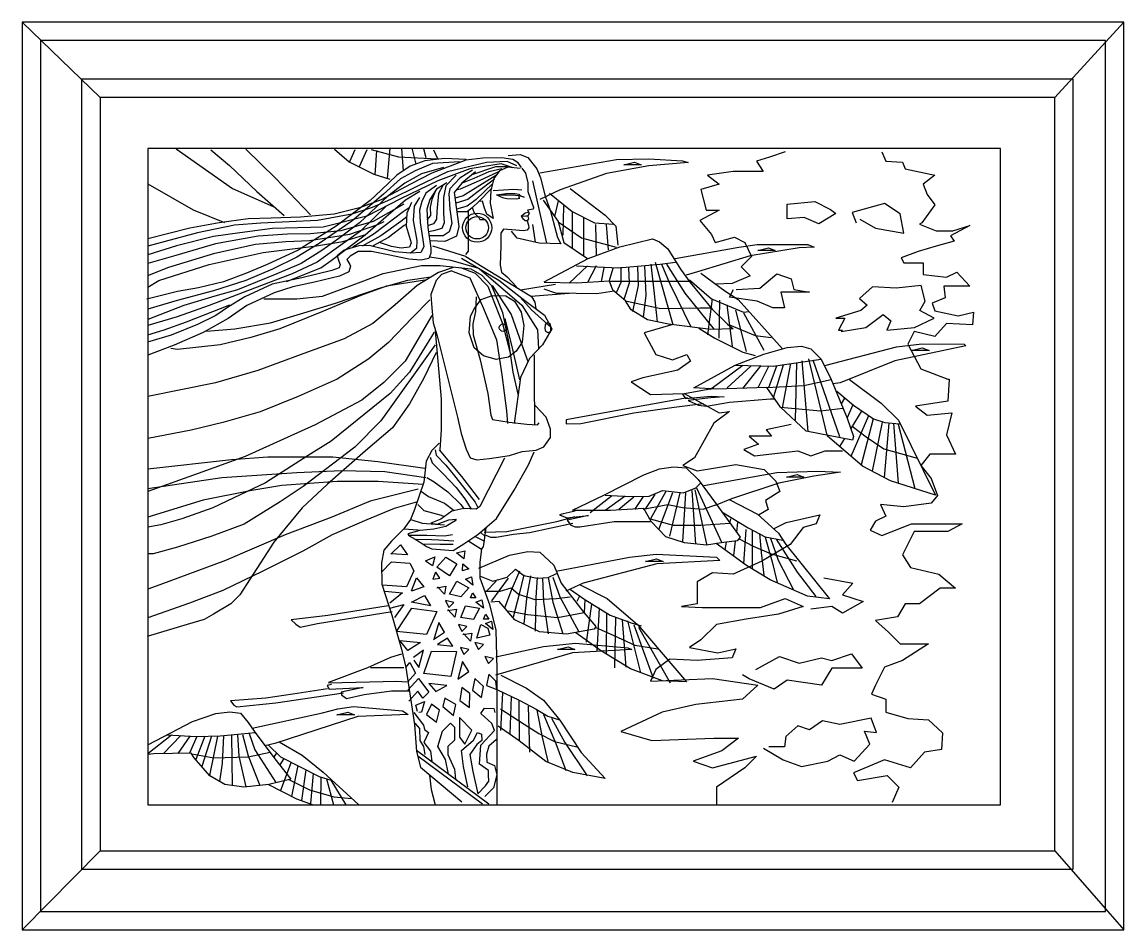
# Model space of a CAD drawing. Header units: millimetres. Extents: x 594 to 1194, y 384 to 879.
import ezdxf

# ---------------------------------------------------------------- set-up
doc = ezdxf.new("R2010")
doc.units = ezdxf.units.MM
for name, color, linetype in [('3', 3, 'Continuous'), ('4', 4, 'Continuous'), ('7', 7, 'Continuous')]:
    doc.layers.add(name, color=color, linetype=linetype)

# ---------------------------------------------------------------- blocks, each defined once
blk = doc.blocks.new('A$C505D22BD')
at = {"layer": '3'}
for points in [[(241.86, 419.69), (230.06, 420.16), (219.41, 419), (211.31, 415.99), (204.14, 411.14), (195.57, 403.04), (189.55, 397.26), (171.04, 383.38), (150.44, 370.2), (133.54, 362.56), (122.2, 357.7), (109.7, 353.08), (96.04, 349.84), (84.7, 347.76), (68.03, 343.6)], [(271.95, 415.3), (270.1, 417.84), (267.33, 419.69), (261.31, 420.62), (250.89, 420.39), (241.63, 419.23), (223.12, 412.29), (211.54, 406.28), (195.57, 397.72), (183.77, 393.33), (169.88, 389.86), (151.59, 388.24), (135.62, 387.77), (123.12, 387.31), (107.38, 385.23), (91.41, 382.22), (68.5, 376.44)], [(83.99, 425.56), (114.69, 403.81), (136.75, 393.98)], [(102.77, 424.96), (112.9, 416.32), (127.81, 402.32), (142.71, 389.22)], [(121.84, 425.26), (137.94, 409.47), (157.02, 389.51)], [(170.08, 425.37), (178.12, 418.48), (191.53, 411.59), (200.34, 408.91)], [(181.19, 424.99), (178.35, 418.36)], [(187.7, 424.99), (183.65, 415.64)], [(190.04, 425.13), (205, 421.12), (225.8, 420.03)], [(193.06, 424.6), (192.18, 411.39)], [(200.34, 425.75), (198.73, 409.4)], [(206.54, 425.64), (207.56, 413.45)], [(212.21, 425.75), (214.44, 417.16)], [(218.66, 425.64), (219.87, 420.78)], [(224.09, 424.99), (226.41, 419.76)], [(264.69, 421.92), (271.2, 422.31), (275.41, 420.78), (280.39, 414.65), (282.31, 409.68), (284.91, 399.61), (287.83, 391.59), (291.5, 377.14), (293.42, 373.7), (281.63, 374.09), (269.67, 376.76), (266.6, 380.59)], [(281.93, 412.36), (323.68, 419.63), (341.3, 420.01), (359.68, 418.86), (362.75, 418.1), (341.3, 416.18), (318.31, 411.97), (293.03, 403.17), (281.93, 397.81)], [(415.44, 423.76), (406.99, 420.95), (399.96, 418.84), (403.48, 413.21), (387.29, 413.21), (373.22, 411.1), (379.55, 406.18), (369.7, 403.37), (372.52, 392.12), (379.55, 392.12), (369, 386.5), (375.33, 378.76), (377.44, 374.54), (388, 377.35), (393.63, 374.54), (397.14, 366.81), (391.51, 361.18), (396.44, 356.26), (386.59, 352.04), (377.82, 351.72)], [(468.21, 423.76), (470.32, 418.84), (479.46, 418.13), (480.87, 414.62), (497.05, 411.1), (490.72, 406.18), (492.83, 400.56), (497.05, 394.93), (490.02, 385.09), (488.61, 384.39), (497.76, 380.87), (506.9, 380.87), (516.05, 383.68), (505.5, 378.06), (507.61, 375.25), (497.76, 372.43), (487.91, 369.62), (478.76, 366.1), (480.17, 363.29), (490.72, 363.29), (490.72, 356.96), (503.39, 355.56), (509.02, 358.37), (516.05, 350.64), (501.98, 350.64), (502.68, 344.31), (495.65, 341.5), (497.05, 337.28), (509.72, 334.47), (518.16, 336.57), (517.46, 329.54), (503.39, 330.25), (497.05, 323.22), (485.8, 326.03), (482.28, 319), (489.31, 305.64), (504.09, 300.01), (504.79, 300.01), (504.09, 288.06), (486.5, 285.25), (492.83, 280.33), (506.2, 281.73), (503.39, 269.78), (508.31, 259.23), (494.24, 259.23), (489.31, 252.91), (494.94, 245.87), (498.46, 236.73), (494.94, 232.52), (480.17, 230.41), (467.5, 231.81), (470.32, 225.48), (464.69, 222.67), (461.87, 217.75), (468.21, 214.94), (484.39, 221.27), (511.83, 221.27), (504.09, 217.05), (485.8, 217.05), (480.17, 205.8), (479.46, 204.39), (483.69, 197.36), (499.16, 193.84), (508.31, 186.11), (499.87, 186.11), (488.61, 177.67), (480.87, 177.67), (476.65, 170.64), (464.69, 168.53), (471.72, 162.2), (478.06, 155.88), (493.54, 155.88), (479.46, 146.74), (469.61, 143.22), (464.69, 133.38), (462.58, 128.46), (470.32, 125.64), (470.32, 118.61), (482.28, 115.1), (493.54, 114.39), (501.28, 107.36), (500.57, 98.22), (491.43, 96.82), (483.69, 88.38), (469.61, 92.6), (452.73, 85.57), (454.84, 81.35), (471.02, 84.16), (477.35, 77.83), (473.84, 69.39)], [(238.29, 418.32), (223.47, 417.43), (213.99, 413.58), (205.99, 409.14), (196.8, 400.85), (179.62, 386.04), (161.83, 373.9), (149.68, 366.5), (136.35, 359.98), (121.83, 353.76), (104.34, 348.14), (84.49, 342.81), (68.41, 338.22)], [(267.4, 415.2), (260.87, 417.29), (243.85, 414.5), (226.36, 407.97), (206.08, 398.19), (187.66, 388.87), (163.88, 382.81), (136.36, 382.11), (118.64, 379.78), (104.19, 377.68), (84.14, 372.56), (68.41, 367.68)], [(229.4, 415.36), (217.55, 411.81), (208.36, 406.77), (199.17, 399.66), (183.76, 385.15), (172.5, 376.57), (163.32, 370.05), (152.06, 362.94), (138.72, 357.32), (117.38, 348.73), (104.94, 345.17), (88.05, 340.14), (75.01, 335.11), (68.41, 332.56)], [(269.41, 416.22), (264.09, 418.54), (252.97, 418.07), (231.68, 412.99), (215.25, 405.12), (200.66, 397.95), (190.71, 393.56), (179.6, 389.86), (160.85, 386.39), (130.07, 385), (115.72, 383.84), (95.58, 379.68), (77.99, 375.05), (68.5, 372.51)], [(271.26, 414.84), (264.55, 415.53), (259.92, 413.45), (256.91, 409.29), (255.29, 402.81), (254.83, 395.87), (256.45, 387.54), (253.1, 389.91), (251.76, 393.08), (250.66, 397.03), (248.81, 396.79), (245.34, 393.56), (242.33, 391.24), (238.39, 391.24), (236.84, 391.09)], [(261.33, 414.5), (254.11, 412.87), (245.95, 409.37), (239.63, 406.8)], [(264.6, 415.66), (257.84, 415.66), (244.93, 411.28)], [(272.07, 414.99), (274.07, 412.14), (275.38, 407), (275.38, 402.31), (278.48, 393.52), (278.33, 392.67), (277.48, 392.38), (275.24, 392.07), (276.11, 390.43), (275.33, 388.72), (275.74, 387.4), (274.98, 386.26), (275.83, 383.94), (275.97, 382.52), (274.97, 381.09), (272.93, 380.87), (268.94, 381.15), (262.12, 381.72), (260.72, 379.62), (260.62, 372.57), (260.33, 362.06), (261.1, 358.3), (264.12, 355.72), (269.24, 350.32)], [(327.64, 416.73), (333.48, 418.18), (337.13, 416.73), (327.64, 416.73)], [(236.41, 411.06), (230.72, 405.38), (229.51, 399.03), (229.51, 390.51), (229.78, 385.1), (228.56, 381.99), (223.96, 380.77), (221.25, 380.23)], [(245.34, 413.9), (238.3, 409.58), (233.02, 403.63), (232.48, 400.92), (233.02, 392.54), (234.11, 384.83), (232.62, 380.23), (229.23, 378.07), (221.66, 378.07)], [(246.96, 412.99), (239.55, 406.74), (235.38, 401.65), (237.93, 383.15), (236.54, 377.83), (230.29, 375.05), (222.19, 375.28)], [(258.28, 411.13), (245.48, 403.08), (240.12, 399.82), (235.8, 398.61)], [(257.19, 408.95), (247.58, 401.68), (242.68, 397.95), (236.19, 395.79)], [(259.45, 412.88), (248.98, 407.97), (238.48, 403.55), (236.44, 402.95)], [(225.72, 405.52), (219.9, 401.33), (217.72, 396.81), (216.35, 392.03), (216.86, 385.38), (218.23, 375.99), (218.74, 372.06), (217.2, 368.99), (211.48, 368.63), (202.96, 369.33), (189.02, 372.91), (183.36, 372.66), (175.32, 370.33), (171.67, 367.22), (172.48, 364.25), (173.16, 362.49), (172.62, 360.59), (168.64, 359.18), (152.4, 355.26), (136.16, 351.75), (121.24, 344.88), (112.48, 339.44), (105.58, 334.71), (95.57, 329.84), (81.23, 323.89), (68.37, 320.1)], [(231.22, 406.97), (225.66, 403.5), (221.96, 397.95), (220.34, 392.63), (221.03, 382.69), (222.65, 371.35), (222.65, 368.58), (221.5, 365.8), (217.1, 364.88), (210.62, 365.34), (199.44, 367.79), (190.25, 369.5), (183.07, 369.5), (178.67, 366.96), (176.82, 365.11), (178.44, 362.56), (178.91, 361.64), (177.98, 358.4), (172.89, 356.09), (159.23, 352.85), (147.43, 350.3), (137.24, 347.06), (122.4, 340.06), (112.22, 333.12), (98.56, 325.48), (82.82, 318.55), (68.41, 313.15)], [(68.49, 406.49), (93.23, 392.2), (110.22, 385.34)], [(144.05, 353.17), (162.72, 360.57), (168.35, 364.72), (186.76, 378.62), (195.3, 386.14), (208.86, 397.65), (216.57, 402.38), (216.57, 402.38)], [(225.17, 402.55), (223.15, 397.81), (222.2, 393.62), (222.33, 389.16), (220.44, 386.72)], [(229.1, 405.52), (226.8, 401.06), (225.85, 391.32), (225.72, 387.13), (223.96, 384.56), (220.71, 383.61)], [(256.11, 406.36), (247.34, 397.95), (242.45, 394.23), (236.63, 392.57)], [(255.74, 404.01), (248.51, 396.56)], [(256.61, 402.84), (267.85, 403.53), (272.17, 403.19)], [(277.98, 408), (285.64, 374.09)], [(298.4, 403.93), (317.55, 389.39), (323.29, 383.27), (324.44, 372.93)], [(212.04, 396.28), (209.53, 390.42), (209.11, 383.3), (211.9, 374.36), (211.06, 371.84), (206.44, 371.38)], [(216.51, 398.94), (213.58, 394.33), (213.02, 386.51), (214.98, 375.48), (214.84, 371.15), (211.48, 368.63)], [(258.29, 400.42), (263.53, 401.08), (268.35, 401.08), (270.52, 400.84), (271, 400), (273.36, 399.22), (270.64, 399.94), (268.71, 400.12), (263.65, 400.3), (260.1, 400.18), (258.29, 400.42)], [(258.29, 400.42), (261.66, 398.98), (264.01, 398.5), (269.2, 398.31), (271.13, 398.56), (270.64, 398.74), (270.64, 399.22), (270.7, 399.88)], [(283.84, 397.43), (291.88, 385.94), (294.95, 374.46), (307.97, 365.66)], [(287.29, 401.26), (299.54, 391.3), (311.8, 385.18), (322.14, 384.41)], [(291.84, 397.06), (290.02, 388.67)], [(416.65, 395.28), (431.66, 396.71), (440.23, 392.42), (443.09, 390.28), (433.8, 384.57), (425.94, 388.14), (416.65, 387.42), (416.65, 390.28), (416.65, 395.28)], [(207.95, 395.37), (191.21, 385.86), (173.51, 380.73), (157.15, 379.21), (144.59, 379.02), (128.61, 377.87), (105.4, 373.69), (83.71, 367.42), (68.41, 363.01)], [(198.37, 394.4), (184.36, 380.71), (169.84, 370.35), (160.65, 363.83), (147.02, 357.32), (126.57, 349.62), (101.97, 340.14), (84.49, 333.92), (68.41, 329.26)], [(210.8, 393.39), (207.47, 391.08), (191.77, 379.23), (180.21, 371.83)], [(242.86, 391.96), (242.86, 369.68), (241.46, 367.84)], [(245.04, 393.58), (246.18, 390.7), (248.69, 388.12), (249.3, 387.06), (251.5, 387.06)], [(275.67, 390.87), (273.99, 390.4), (271.83, 388.58), (272.71, 387.57), (273.99, 386.43), (274.93, 386.36)], [(294.76, 394.5), (294.4, 378.46)], [(299.51, 391.22), (299.51, 371.38)], [(456.25, 387.2), (464.69, 382.28), (480.17, 379.46), (478.06, 390.01), (469.61, 395.64), (452.02, 390.71), (454.13, 385.09)], [(68.41, 356.46), (79.9, 360.95), (105.02, 368.56), (127.09, 373.5), (143.64, 375.02), (156.58, 375.59), (178.46, 379.02), (193.68, 384.34), (197.11, 385.86)], [(209.44, 388.37), (206.2, 385.89), (195.32, 378.05), (185.25, 372.42)], [(209.16, 384.2), (208.06, 383.67), (199.47, 377.16), (190.88, 372.42)], [(275.33, 388.72), (274.39, 388.78), (271.83, 388.58)], [(277.98, 384.3), (279.48, 374.57)], [(291.84, 385.75), (304.62, 377), (323.59, 371.9)], [(305.71, 387.94), (305.71, 366.79)], [(312.28, 384.3), (312.64, 367.16)], [(318.12, 384.3), (319.21, 370.44)], [(68.41, 350.09), (74.57, 353.73), (101.97, 362.47), (131.27, 368.94), (160.38, 372.55), (174.66, 375.02), (186.45, 378.64)], [(206.44, 371.38), (201.14, 372.23), (195.17, 374.28)], [(241.66, 366.75), (223.77, 372.41)], [(284.22, 353.03), (308.35, 365.66), (325.59, 372.16), (343.21, 376.38), (347.04, 374.84), (351.64, 371.02), (358.53, 359.92), (363.84, 352.63), (375.86, 338.08), (384.2, 330.06), (387.26, 327.38), (375, 327), (352.02, 330.06), (340.53, 332.36), (331.72, 337.72), (328.66, 342.69), (321.76, 348.43), (319.85, 353.41), (301.84, 352.26), (284.22, 352.64)], [(355.7, 365.7), (390.36, 371.9), (400.21, 373.36), (427.94, 373.36), (431.23, 371.9), (423.2, 371.53), (396.56, 367.16), (367.74, 358.41), (361.54, 356.58)], [(248.75, 360.28), (233.61, 364.66), (221.98, 366.45)], [(241.66, 366.75), (253.88, 359.3), (277.43, 345.01), (279.22, 342.03), (279.81, 338.37)], [(400.61, 370.05), (406.45, 371.51), (410.1, 370.05), (400.61, 370.05)], [(234.8, 360.79), (226.75, 358.11), (215.13, 350.96), (203.2, 340.54), (190.98, 330.41), (175.48, 322.07), (151.93, 313.43), (128.39, 304.79), (105.43, 297.94), (68.41, 290.66)], [(131.67, 343.81), (149.55, 343.81), (163.56, 345.3), (184.72, 353.05), (196.65, 357.52), (217.51, 361.98), (227.65, 361.98), (244.34, 360.2), (250.3, 356.62), (255.67, 350.96), (261.63, 336.37), (264.91, 320.28), (267.29, 303.9), (270.06, 291.1)], [(238.68, 360.79), (246.72, 357.81), (253.58, 350.66), (261.63, 330.41), (265.8, 314.32)], [(239.27, 365.86), (259.54, 353.94), (273.85, 342.92), (284.52, 334.79), (288.46, 327.43), (283.39, 318.79), (276.24, 311.35), (271.47, 300.92), (267.89, 275.9)], [(248.84, 360.23), (272.06, 340.24), (280.71, 326.83), (281.26, 316.58)], [(307.97, 361.83), (297.85, 352.35)], [(301.84, 361.83), (324.83, 360.68), (347.42, 362.6), (355.85, 363.74)], [(312.57, 361.83), (307.81, 352.64)], [(316.78, 360.68), (315.41, 353.13)], [(321.76, 360.3), (319.46, 353.03)], [(325.97, 361.06), (325.97, 352.64), (323.43, 347.05)], [(330.19, 360.68), (330.57, 352.26), (327.73, 343.46)], [(335.17, 361.06), (335.55, 351.11), (332.49, 336.95)], [(339, 361.83), (339.64, 345.83), (338.3, 333.71)], [(342.44, 362.6), (344.22, 346.46), (345.8, 331.3)], [(344.74, 363.74), (354.36, 329.75)], [(348.19, 362.6), (352.79, 351.88), (364.14, 328.45)], [(350.87, 362.6), (360.83, 346.9), (376.94, 327.06)], [(100.37, 326.24), (115.87, 327.43), (135.24, 330.71), (153.43, 336.07), (170.71, 341.43), (195.16, 349.77), (210.06, 353.94), (222.58, 355.73)], [(233.91, 359.01), (228.49, 357.03), (225.45, 353.74), (222.67, 346.15), (222.92, 341.09), (223.93, 330.72), (225.96, 323.63), (237.1, 279.36), (239.12, 270.5), (241.91, 261.9), (243.93, 257.09), (247.73, 256.08), (254.57, 256.84), (265.45, 258.36), (272.29, 260.64), (279.89, 261.39), (284.19, 263.17), (287.73, 268.23), (287.73, 272.78), (285.46, 279.36), (279.38, 285.68)], [(233.91, 359.01), (243.74, 355.13), (251.2, 338.45), (258.35, 321.47), (261.33, 302.41), (263.72, 282.75), (264.31, 275.9)], [(363.36, 354.03), (375.4, 343.82), (392.92, 336.53), (395.83, 336.89)], [(369.56, 357.68), (382.7, 348.2), (390, 343.46), (414.08, 316.48)], [(388.79, 348.87), (401.65, 349.59), (410.94, 357.44), (418.8, 354.59), (420.23, 348.87), (428.8, 347.45), (413.08, 347.45), (415.22, 338.88), (408.8, 338.88), (400.22, 342.45), (385.22, 344.59), (387.36, 348.87)], [(219.3, 353.94), (198.44, 350.66), (184.43, 345.6), (163.26, 336.66), (140.31, 327.43), (124.51, 322.66), (107.82, 318.79), (84.57, 316.11), (80.99, 316.71)], [(255.97, 350.96), (266.4, 335.18), (272.96, 316.71), (275.43, 309.58)], [(271.38, 348.68), (290.39, 351.84)], [(284.18, 349.29), (290.39, 347.1), (313.01, 346.74), (322.49, 348.2)], [(319.85, 353.41), (343.21, 353.41), (363.27, 353.41)], [(445.94, 326.03), (459.52, 328.17), (468.81, 335.31), (473.09, 331.74), (470.95, 326.74), (485.95, 328.17), (496.67, 333.17), (488.81, 337.45), (491.67, 342.45), (489.52, 351.02), (475.95, 349.59), (463.09, 350.3), (455.95, 343.88), (460.23, 340.31), (456.66, 337.45), (443.09, 333.17), (448.09, 333.17), (444.52, 326.74), (446.66, 326.74)], [(221.98, 343.22), (212.45, 333.39), (199.63, 319.98), (188.9, 311.05), (171.61, 300.03), (150.44, 290.49), (129.58, 282.15), (109.31, 276.49), (92.02, 272.32), (68.41, 267.71)], [(246.48, 338.82), (250.07, 343.46), (255.98, 345.57), (263.37, 345.36), (268.23, 342.41), (271.82, 336.5), (273.29, 329.33), (272.24, 320.25), (269.07, 315.19), (264.85, 312.02), (258.09, 310.76), (251.33, 312.66), (246.26, 317.09), (243.52, 325.32), (244.15, 334.39), (246.48, 338.82)], [(247.23, 344.89), (246.97, 336.79), (245.45, 330.21), (245.71, 324.14), (249.5, 310.48), (253.55, 292.26), (255.33, 280.37), (256.09, 278.09), (265.2, 276.58), (274.82, 275.56), (280.65, 275.06), (281.66, 276.32)], [(271.32, 344.68), (277.37, 337.72), (288.18, 328.19)], [(277.03, 345.25), (298, 346.86)], [(328.66, 342.69), (347.81, 338.48), (369.26, 338.86), (375.21, 338.86)], [(375.77, 343.82), (373.21, 324.13)], [(379.78, 343.09), (379.42, 322.31)], [(68.41, 324.18), (77.38, 326.81), (89.53, 331.26), (113.23, 340.44)], [(383.79, 340.54), (386.71, 317.93)], [(388.54, 337.62), (394.38, 315.02)], [(392.92, 336.17), (403.86, 315.75)], [(223.18, 334.78), (208.58, 309.76), (196.95, 298.15), (185.03, 288.61), (159.69, 275.21), (121.54, 257.93), (95.9, 248.7), (68.41, 238.81)], [(262.82, 333.09), (266.99, 316.11), (270.87, 299.73)], [(286.37, 330.92), (287.37, 330.38), (287.83, 328.84), (287.76, 325.76), (286.37, 325.22), (285.29, 325.91), (284.9, 327.69), (284.98, 329.53), (285.52, 330.46), (286.37, 330.92)], [(224.37, 325.53), (210.95, 303.78), (200.52, 292.16), (168.33, 266.25), (155.81, 258.5), (132.56, 243.61), (118.84, 237.06), (103.94, 229.91), (86.95, 223.95), (75.62, 220.67), (68.41, 219.32)], [(224.93, 326.36), (228.22, 289.17), (228.22, 272.47), (227.46, 261.59)], [(354.32, 329.88), (338.75, 325.32), (345.08, 313.37), (354.22, 310.56), (361.96, 313.37), (364.07, 309.86), (357.04, 304.93), (338.04, 300.72), (331.71, 298.61), (342.26, 291.58), (360.56, 292.28), (371.81, 285.95), (379.55, 281.73), (385.18, 282.44), (376.74, 276.11), (366.19, 257.12), (359.85, 252.91), (367.59, 250.09), (388.7, 253.61), (404.18, 250.8), (410.51, 244.47), (412.62, 238.84), (404.88, 233.92), (406.29, 229), (401.04, 225.9)], [(368.47, 327.78), (377.23, 322.31), (392.55, 314.65), (399.12, 312.83)], [(385.25, 329.6), (399.12, 323.77), (407.88, 322.67)], [(224.96, 318.67), (195.45, 277.27), (181.14, 262.97), (153.12, 241.53), (140.6, 233.18), (120.93, 220.97), (103.34, 214.42), (84.57, 208.46), (71.45, 204.89), (68.41, 204.89)], [(437.17, 307.42), (476.07, 317.64), (489.98, 319.34), (512.98, 319.05), (513.83, 318.2), (475.22, 309.98), (445.41, 298.06), (441.43, 297.49)], [(225.57, 314.53), (218.71, 300.53), (210.96, 286.53), (201.72, 273.42), (187.11, 260.91), (166.25, 242.74), (152.54, 229.93), (137.04, 211.17), (124.22, 191.21), (118.55, 182.48), (113.78, 177.71), (104.24, 172.05), (99.17, 169.07), (89.93, 166.39), (68.17, 159.84)], [(278.87, 313.26), (278.87, 299.85), (279.13, 275.56)], [(365.86, 295.22), (388.29, 307.71), (403.9, 313.66), (416.68, 317.35), (424.35, 317.92), (429.46, 316.5), (435.13, 310.83), (440.53, 299.76), (449.33, 278.77), (452.74, 268.84), (452.17, 266.85), (426.9, 271.67), (412.99, 284.72), (405.61, 295.51), (378.35, 294.65), (365.86, 295.22)], [(484.37, 315.58), (490.21, 317.04), (493.86, 315.58), (484.37, 315.58)], [(392.55, 307.42), (374.94, 294.37)], [(396.81, 307.14), (384.03, 295.22)], [(388.29, 307.71), (409.01, 307.14), (435.13, 310.83)], [(402.2, 307.42), (392.26, 294.94)], [(406.46, 306.85), (400.7, 295.35)], [(410.72, 307.14), (406.46, 295.22)], [(414.41, 307.71), (409.16, 290.32)], [(418.38, 308.56), (413.84, 284.44)], [(421.79, 308.84), (420.94, 277.63)], [(424.63, 309.98), (427.91, 271.48)], [(428.32, 311.11), (438.21, 269.51)], [(430.59, 310.54), (445.07, 268.84)], [(376.64, 294.93), (359.6, 291.81), (361.31, 289.54), (375.22, 290.68), (382.32, 290.39), (374.93, 289.83), (362.72, 288.41), (368.4, 285.85), (372.66, 285.29), (385.15, 287.56), (407.58, 289.26), (409.86, 289.26)], [(405.61, 295.51), (425.77, 296.64)], [(425.77, 296.64), (440.53, 299.76)], [(450.52, 299.76), (467.84, 286.99), (477.2, 277.63), (497.36, 236.77), (472.95, 244.72), (457.61, 252.66), (438.31, 269.12)], [(362.44, 289.83), (329.22, 283.87), (296.29, 277.91), (296.29, 275.64), (304.24, 275.92), (333.2, 281.6), (355.06, 284.72), (370.96, 286.7)], [(443.7, 293.52), (452.79, 285.86), (463.58, 278.48), (469.82, 276.5), (477.77, 275.64)], [(447.89, 289.68), (446.08, 286.52)], [(412.99, 284.72), (434.85, 282.74), (447.03, 284.26)], [(452.15, 285.71), (449.25, 278.95)], [(457.26, 282.87), (451.26, 273.15)], [(460.95, 280.03), (451.3, 257.9)], [(463.5, 278.33), (456.89, 253.28)], [(468.33, 276.63), (462.88, 249.93)], [(472.02, 276.06), (469.51, 246.5)], [(474.58, 276.06), (477.03, 243.39)], [(418.8, 275.34), (405.22, 272.49), (408.08, 268.92), (395.94, 268.92), (400.94, 264.63), (393.08, 261.78), (398.79, 258.21), (422.37, 261.06), (429.51, 258.21), (437.37, 261.06), (446.66, 261.06)], [(452.1, 274.5), (459.6, 268.55), (469.26, 262.03), (487.35, 257.07)], [(477.13, 275.49), (486.11, 240.43)], [(227.2, 265.13), (223.15, 261.08), (220.12, 255.26), (218.85, 243.88), (213.79, 228.95), (211.51, 223.64), (207.96, 218.58), (218.09, 217.82)], [(447.88, 267.67), (445.17, 263.27)], [(262.69, 256.97), (249.27, 230.66), (247.24, 229.14), (240.59, 229.48), (234.04, 228.1), (228, 223.83), (222.68, 221.55), (225.98, 221.05), (232.31, 223.32), (236.36, 223.83), (236.36, 223.83), (235.85, 222.82), (230.79, 219.78), (224.2, 218.26), (216.61, 217.5), (210.03, 215.73), (210.78, 214.72), (214.08, 212.95), (216.35, 211.43), (220.15, 208.9), (223.19, 207.64), (234.78, 206.64), (240.59, 210.41), (248.26, 215.48), (258.38, 224.08), (268, 239.52), (275.85, 253.43), (278.89, 260.52)], [(224.93, 261.59), (225.43, 258.55), (230.75, 253.24), (235.56, 247.42), (240.12, 241.35), (246.7, 233), (247.97, 230.47)], [(227.2, 261.59), (232.77, 254.76), (239.36, 246.91), (245.94, 238.31), (248.98, 234.52)], [(219.3, 251.36), (193.66, 254.93), (169.22, 257.61), (133.75, 257.61), (114.08, 256.12), (68.41, 251.08)], [(222.14, 257.54), (223.41, 254.5), (229.48, 248.18), (236.32, 241.09), (241.13, 234.77), (244.51, 229.28)], [(299.68, 228.68), (316.72, 236.91), (338.58, 247.97), (347.1, 251.09), (354.76, 252.23), (361.58, 251.66), (368.11, 245.42), (377.76, 232.37), (391.1, 213.93), (389.4, 211.94), (380.6, 210.81), (372.65, 209.67), (360.73, 210.81), (350.5, 214.21), (342.55, 222.44), (338.58, 229.53), (320.41, 228.4), (300.25, 228.4)], [(219.89, 246.29), (197.54, 249.57), (173.99, 250.16), (149.55, 248.97), (108.71, 246.29), (68.41, 240.31)], [(220.37, 246.41), (224.42, 244.13), (231.76, 238.56), (238.85, 231.73), (240.5, 229.46)], [(371.23, 242.01), (410.98, 249.11), (433.13, 249.96), (445.62, 249.39), (431.14, 247.12), (412.12, 243.43), (386.28, 234.92), (377.48, 231.23)], [(416.23, 246.63), (422.07, 248.09), (425.72, 246.63), (416.23, 246.63)], [(218.4, 242.72), (193.96, 244.21), (171.61, 244.21), (141.5, 242.12), (125.1, 239.44), (98.58, 234.08), (68.41, 224.9)], [(215.72, 240.04), (189.49, 233.48), (168.62, 224.84), (143.29, 215.31), (110.8, 201.31), (75.03, 187.91), (68.41, 185.67)], [(317.57, 236.91), (330.91, 236.06), (341.42, 236.34), (348.8, 239.46), (360.16, 238.04), (366.97, 240.88), (369.24, 243.15)], [(367.22, 240.87), (381.13, 210.8)], [(217.58, 238.82), (221.38, 236.03), (229.99, 232.49), (235.31, 228.44), (235.38, 228.38)], [(320.94, 236.33), (309.3, 227.26)], [(328.32, 236.33), (317.54, 228.39)], [(333.15, 235.77), (324.92, 228.96)], [(338.26, 236.05), (333.44, 228.96)], [(344.51, 237.19), (339.4, 229.52)], [(350.47, 238.89), (342.24, 223.85)], [(354.16, 238.04), (346.5, 217.89)], [(358.14, 238.04), (352.46, 214.49)], [(361.26, 238.04), (359.56, 211.37)], [(364.67, 239.46), (366.65, 210.23)], [(366.37, 239.74), (372.62, 210.23)], [(385.43, 234.35), (400.47, 226.41), (411.83, 216.2), (415.81, 209.95), (439.66, 180.45), (427.73, 181.87), (407.29, 190.66), (394.51, 198.6), (378.04, 210.52)], [(215.42, 233.18), (202.61, 229.61), (187.7, 223.35), (168.92, 215.31), (152.83, 206.38), (131.07, 195.35), (109.31, 184.93), (91.12, 178.08), (68.41, 170.03)], [(215.56, 231.73), (218.85, 228.44), (228.22, 225.91), (229.87, 225.15)], [(301.1, 228.11), (294.57, 226.69), (292.58, 226.13), (296.56, 224.42), (308.48, 225.84), (296.84, 223.29), (298.83, 220.45), (301.1, 219.6), (303.66, 219.6), (322.4, 222.44), (335.46, 222.44), (342.27, 222.44)], [(338.3, 229.25), (351.64, 231.8), (359.59, 230.1), (370.95, 229.25), (377.76, 231.52)], [(211.76, 223.64), (217.84, 221.61), (229.99, 220.6)], [(251.7, 216.76), (263.91, 217.05), (291.16, 222.44), (301.1, 225.27)], [(409.18, 218.58), (416.14, 221.97), (434.43, 226.19), (432.32, 221.27), (425.29, 219.16), (418.25, 210.02), (402.77, 200.88), (387.29, 193.84), (376.04, 194.55), (367.59, 189.63), (367.59, 177.67), (359.15, 176.27), (370.41, 175.56), (402.07, 175.56), (415.44, 180.49), (425.29, 176.27), (411.92, 172.05), (394.33, 169.24), (378.15, 166.42), (369.7, 157.99), (363.37, 153.77), (378.85, 150.95), (388.7, 153.06), (386.59, 148.14), (367.59, 146.74), (352.82, 147.44), (345.08, 141.81), (342.26, 135.49), (376.04, 136.89), (400.66, 133.38), (392.22, 125.64), (366.89, 122.83), (348.6, 118.61), (326.08, 108.07), (342.97, 103.14), (376.74, 104.55), (390.11, 104.55), (380.96, 97.52), (365.48, 91.89), (376.04, 88.38), (399.96, 94.71), (393.63, 88.38), (378.15, 77.83), (378.15, 68.18)], [(341.99, 223.86), (354.48, 220.45), (369.53, 220.45), (385.43, 221.59)], [(381.13, 227.82), (395.33, 219.03), (404.7, 214.2), (414.32, 212.28)], [(385.68, 223.85), (385.27, 221.58)], [(207.96, 218.58), (201.11, 211.75), (197.02, 206.86), (195.66, 200.05), (195.94, 188.35), (201.38, 171.48), (206.55, 152.98), (209, 142.91), (213.63, 111.9), (214.72, 97.2), (216.9, 88.64), (239.5, 69.86)], [(243.35, 211.79), (250.27, 207.46), (251.19, 208.66), (252.76, 219.07)], [(249.9, 216.58), (252.11, 214.37)], [(252.3, 216.95), (251.93, 218.15)], [(252.55, 215.06), (255.11, 213.93), (258.23, 213.93), (267.6, 215.63), (276.4, 216.48), (299.97, 221.59)], [(389.65, 221.86), (389.01, 216.82)], [(394.19, 218.18), (392.77, 199.45)], [(397.6, 217.89), (397.6, 202.29), (397.6, 196.61)], [(210.28, 214.97), (220.41, 214.97), (230.03, 214.72), (234.33, 215.48)], [(214.58, 212.95), (222.94, 212.7), (227.04, 212.44), (235.09, 211.94)], [(218.09, 210.41), (227.68, 210.14), (234.84, 210.17)], [(246.4, 214.47), (251.74, 211.79)], [(383.43, 211.17), (382.71, 207.14)], [(388.37, 211.81), (387.38, 203.99)], [(390.4, 213.11), (398.17, 209.1), (407.82, 204.84), (421.73, 201.15)], [(401.58, 215.91), (402.43, 205.69), (403.85, 193.21)], [(404.7, 213.92), (408.39, 200.58), (411.23, 189.24)], [(407.54, 213.35), (411.8, 201.44), (420.03, 185.26)], [(410.66, 212.79), (422.02, 194.91), (432.24, 181.58)], [(200.83, 204.67), (206, 209.84), (209.81, 204.4), (200.83, 204.94)], [(236.5, 205.49), (241.13, 206.57), (240.58, 202.22), (236.5, 205.49)], [(248.76, 197.07), (265.51, 204.16), (275.44, 206.14), (281.97, 205.86), (289.64, 198.77), (293.62, 188.84), (305.82, 172.95), (312.35, 165.29), (311.5, 163.87), (296.45, 161.03), (281.69, 162.45), (268.35, 168.98), (259.83, 178.91), (255.29, 178.62)], [(250.27, 207.46), (249.32, 200.32), (249.32, 191.88), (254.49, 177.19), (258.03, 163.31), (258.58, 142.09), (258.58, 102.91), (258.58, 68.18)], [(290.78, 195.36), (330.81, 203.02), (345.29, 204.73), (378.22, 203.02), (379.93, 201.32), (345.57, 199.34), (305.54, 188.84), (296.17, 184.58)], [(195.66, 194.88), (201.1, 200.59), (211.18, 199.77), (213.35, 195.69), (209.27, 186.98), (196.2, 187.8)], [(219.62, 201.13), (224.79, 203.31), (223.43, 198.41), (219.62, 200.86)], [(225.88, 197.6), (230.78, 203.04), (236.77, 199.5), (232.69, 192.97), (225.88, 197.6)], [(240.04, 199.5), (243.31, 196.78), (239.77, 195.69), (240.04, 199.5)], [(339.57, 200.67), (345.41, 202.13), (349.06, 200.67), (339.57, 200.67)], [(225.06, 194.88), (223.7, 191.07), (227.51, 191.61), (225.33, 194.88)], [(241.4, 191.07), (244.67, 192.43), (245.48, 187.8), (241.4, 191.07)], [(249.04, 192.81), (256.42, 189.97), (264.09, 192.24), (268.63, 196.5), (273.17, 193.09), (280.55, 191.67), (286.52, 191.96), (291.06, 194.23)], [(270.9, 195.36), (266.36, 184.87), (262.67, 175.22)], [(273.17, 193.38), (270.62, 182.88), (267.49, 170.4)], [(276.86, 192.81), (274.88, 182.03), (273.17, 166.99)], [(289.07, 192.24), (292.76, 181.46), (302.98, 162.73)], [(211.99, 184.81), (214.72, 191.88), (218.8, 186.98), (211.99, 184.54)], [(225.88, 186.44), (230.78, 187.26), (229.96, 182.9), (226.15, 186.98)], [(232.69, 182.9), (236.77, 189.98), (243.31, 186.44), (238.95, 181.54), (232.69, 182.9)], [(252.45, 184.58), (260.4, 184.58), (266.36, 186.28), (270.33, 182.88), (279.14, 180.04), (291.06, 180.61), (298.44, 181.46)], [(258.12, 189.97), (252.73, 184.3)], [(264.66, 191.67), (255.57, 179.19)], [(280.55, 191.96), (279.7, 181.18), (279.42, 162.73)], [(283.39, 191.39), (283.96, 178.91), (286.52, 161.32)], [(286.52, 191.96), (289.07, 178.62), (294.47, 161.32)], [(303.84, 187.99), (318.6, 180.61), (335.35, 166.14), (361.76, 135.21), (348.7, 135.78), (331.38, 142.31), (314.91, 152.24), (301.56, 161.88)], [(436.66, 191.81), (452.37, 188.96), (446.66, 182.53), (458.09, 178.96), (446.66, 172.54), (440.94, 176.11), (429.51, 174.68)], [(197.56, 184.54), (207.09, 183.72), (200.28, 178.01)], [(211.99, 178.55), (219.07, 182.09), (222.34, 176.64), (211.99, 178.55)], [(245.21, 183.72), (247.12, 181), (244.12, 181), (245.21, 183.45)], [(298.73, 185.43), (306.39, 180.04), (320.3, 171.53), (331.66, 167.27), (337.06, 165.57)], [(303.55, 181.74), (302.13, 178.91)], [(306.39, 180.04), (306.11, 172.67)], [(199.4, 176.5), (166.42, 171.37), (146.59, 168.93), (149.04, 166.48), (151.49, 164.92), (160.85, 166.92), (201.63, 173.38)], [(200.28, 175.28), (207.91, 177.19), (202.74, 170.11)], [(203.82, 162.5), (212.27, 175.28), (225.88, 173.38), (220.16, 160.86), (203.82, 162.5)], [(230.51, 179.37), (232.41, 175.56), (235.14, 178.28), (230.51, 179.37)], [(231.6, 173.92), (236.5, 174.74), (235.68, 170.39), (231.87, 174.47)], [(238.95, 170.11), (241.4, 176.64), (249.02, 175.28), (245.76, 169.03), (238.95, 170.11)], [(247.12, 178.55), (250.38, 179.91), (251.2, 175.28), (247.12, 178.55)], [(310.08, 177.49), (307.24, 156.78)], [(314.34, 175.5), (312.92, 151.67)], [(252.29, 172.02), (254.2, 169.3), (251.2, 169.3), (252.29, 171.75)], [(252.29, 166.85), (255.56, 168.21), (256.37, 163.58), (252.29, 166.85)], [(264.94, 173.8), (275.16, 171.81), (291.63, 170.11), (306.11, 172.95)], [(318.32, 172.38), (318.03, 150.25)], [(323.14, 170.11), (322.58, 142.87)], [(326.83, 168.69), (328.82, 143.16)], [(329.67, 168.41), (336.77, 140.04)], [(223.97, 158.14), (229.96, 162.22), (226.97, 167.39), (224.25, 158.14)], [(237.59, 166.31), (239.49, 162.5), (242.22, 165.22), (237.59, 166.31)], [(247.66, 158.96), (249.84, 166.31), (253.65, 164.4), (254.74, 160.59), (247.66, 158.96)], [(312.07, 165), (322.29, 160.47), (333.65, 155.07), (346.14, 153.09)], [(333.08, 166.14), (343.59, 137.2)], [(335.64, 165), (352.95, 134.65)], [(205.73, 157.6), (216.89, 156.51), (210.09, 152.16), (205.73, 157.6)], [(226.15, 155.42), (234.59, 154.61), (231.6, 158.96), (226.15, 155.42)], [(240.04, 160.86), (244.94, 161.68), (244.12, 157.33), (240.31, 161.41)], [(246.57, 156.51), (248.48, 152.7), (251.2, 155.42), (246.57, 156.51)], [(258.06, 148.82), (283.91, 154.38), (301.29, 156.16), (329.82, 153.72), (332.04, 152.82), (299.73, 151.04), (257.84, 138.8)], [(167.1, 135.01), (188.27, 143.02), (200.75, 148.59), (206.76, 150.37)], [(213.35, 146.99), (216.08, 142.91), (218.53, 152.43), (213.08, 148.35)], [(218.8, 139.64), (222.88, 151.88), (236.5, 151.61), (233.5, 138.01), (218.8, 139.64)], [(238.68, 153.79), (240.58, 149.98), (243.31, 152.7), (238.68, 153.79)], [(291.53, 152.72), (297.37, 154.18), (301.02, 152.72), (291.53, 152.72)], [(399.51, 141.84), (412.37, 148.98), (423.08, 145.41), (435.23, 148.27), (440.94, 146.84), (451.66, 150.41), (457.38, 142.55), (440.94, 142.55), (435.23, 133.27), (416.65, 136.13), (409.51, 131.13), (395.94, 136.84), (392.36, 138.98)], [(209, 142.91), (211.18, 145.63), (214.17, 139.91), (209.81, 135.02)], [(237.31, 136.65), (243.31, 140.73), (239.77, 146.17), (237.31, 136.65)], [(252.02, 148.89), (253.92, 145.08), (256.65, 147.8), (252.02, 148.89)], [(189.83, 143.02), (207.88, 143.02)], [(254.2, 139.37), (252.83, 133.11), (258.51, 131), (258.01, 135.56), (254.2, 139.37)], [(260.73, 138.8), (274.77, 131.67), (283.91, 125.21), (292.82, 114.3), (304.41, 96.71), (317.56, 82.46), (299.95, 85.8), (285.25, 91.81), (270.76, 102.94), (259.17, 110.96)], [(168.43, 133.67), (166.21, 133.23), (167.32, 131.22), (185.82, 132.11), (173.78, 129.44), (174.01, 128.1), (176.68, 126.1), (186.26, 128.33), (201.19, 130.33), (210.77, 130.33)], [(166.87, 134.56), (204.09, 135.45), (209.44, 135.23)], [(210.09, 130.66), (215.8, 136.92), (221.52, 129.57), (218.26, 126.31), (215.53, 130.12), (210.63, 124.68)], [(221.52, 134.2), (225.33, 129.85), (231.32, 133.11), (221.52, 134.2)], [(239.49, 132.02), (238.4, 124.95), (243.58, 121.14), (243.85, 128.76), (239.49, 132.02)], [(246.57, 136.92), (245.21, 130.66), (250.11, 126.58), (251.2, 132.57), (246.57, 136.92)], [(166.35, 131.28), (147.45, 128.46), (132.67, 126.29), (113.55, 124.77), (115.29, 122.38), (117.03, 121.51), (138.11, 123.68), (175.04, 129.11)], [(230.24, 126.31), (229.15, 121.68), (234.86, 116.79), (236.23, 122.77), (230.24, 126.31)], [(258.51, 131), (270.76, 125.21), (279.9, 120.31), (286.36, 116.53), (292.6, 114.52)], [(261.63, 129.22), (260.51, 108.73)], [(266.31, 126.99), (265.64, 106.73)], [(125.29, 110), (163.53, 118.25), (172, 120.42), (180.47, 121.73), (207.2, 119.34), (210.24, 117.38), (182.86, 116.3), (137.67, 101.53), (132.24, 100.23)], [(215.26, 118.96), (214.44, 122.5), (219.07, 124.4), (217.44, 118.69), (216.08, 118.42)], [(222.88, 123.04), (220.16, 117.33), (225.61, 113.25), (227.24, 119.78), (222.88, 123.04)], [(242.76, 77.88), (240.31, 89.03), (239.22, 97.74), (245.76, 103.45), (247.93, 107.53), (250.11, 106.72), (250.38, 103.18), (247.66, 101), (243.85, 95.56), (245.48, 86.31), (248.21, 74.07), (252.29, 78.42), (254.2, 81.14), (253.92, 84.41), (253.92, 86.86), (249.02, 90.39), (249.84, 100.73), (257.19, 108.62), (255.83, 112.43), (249.84, 117.87), (251.75, 120.87), (256.92, 120.59), (257.46, 118.42)], [(260.51, 120.53), (273.44, 112.07), (281.46, 106.95), (289.93, 102.72), (302.18, 99.82)], [(270.54, 124.99), (270.76, 103.39)], [(275.66, 121.87), (276.33, 96.93)], [(68.79, 101.1), (92.91, 113.48), (105.51, 117.82), (113.12, 118.9), (118.98, 118.04), (123.11, 113.04), (126.37, 108.27), (137.67, 93.28), (146.36, 82.21), (134.41, 79.17), (120.72, 77.87), (110.51, 79.17), (102.25, 83.95), (93.78, 93.72), (92.04, 96.32), (71.84, 95.89), (68.41, 95.51)], [(171.49, 117.13), (177.33, 118.59), (180.97, 117.13), (171.49, 117.13)], [(213.35, 118.42), (218.53, 111.62), (219.07, 109.17), (221.25, 107.53), (218.8, 102.09), (222.34, 97.47), (223.16, 91.75)], [(238.13, 115.7), (238.13, 105.09), (241.13, 101.28), (244.94, 108.89), (238.13, 115.7)], [(280.34, 119.64), (283.24, 104.95), (286.36, 91.81)], [(283.91, 117.42), (290.6, 101.61), (296.17, 86.91)], [(288.37, 115.41), (295.5, 102.05), (307.75, 84.01)], [(403.79, 99.01), (414.51, 92.58), (424.51, 89.01), (438.8, 91.87), (445.23, 95.44), (453.09, 91.87), (461.66, 101.15), (458.8, 108.29), (465.23, 107.57), (462.38, 115.43), (445.23, 111.86), (435.94, 114), (428.8, 109), (422.37, 111.14), (415.94, 105.43), (415.22, 99.72), (406.65, 99.72)], [(213.9, 112.7), (216.35, 109.71), (216.62, 103.18), (218.53, 99.92), (219.34, 95.56)], [(232.14, 84.95), (230.51, 92.84), (226.42, 99.92), (228.87, 108.35), (233.23, 112.7), (235.41, 110.53), (235.41, 103.45), (231.87, 99.92), (231.87, 95.56), (235.41, 87.67), (235.95, 82.23)], [(81.4, 106.09), (68.41, 95.85)], [(86.39, 105.88), (77.05, 96.11)], [(78.86, 106.26), (95.08, 105.44), (107.9, 105.66), (126.97, 107.47)], [(91.45, 105.63), (84.87, 96.11)], [(95.18, 105.44), (91.19, 96.3)], [(99.54, 105.52), (94.65, 92.85)], [(103.16, 105.58), (97.86, 89.01)], [(106.42, 105.63), (102.11, 84.11)], [(109.69, 105.83), (108.99, 90.9), (107.58, 80.86)], [(113.99, 106.09), (114.42, 78.52)], [(117.25, 106.53), (118.12, 94.59), (121.88, 77.98)], [(120.07, 106.53), (123.11, 94.8), (129.42, 78.7)], [(123.76, 106.96), (126.81, 98.06), (138.11, 80.26)], [(140.06, 102.4), (152.45, 95.24), (163.96, 85.9), (183.33, 68.18)], [(258.28, 103.72), (254.2, 100.19), (252.83, 95.83), (253.11, 91.48), (257.19, 89.58), (258.55, 84.41), (256.65, 77.33), (252.02, 72.71)], [(92.48, 95.89), (104.43, 93.72), (123.11, 94.37), (135.02, 96.79)], [(134.19, 100.67), (140.71, 94.37), (161.79, 83.51), (168.96, 81.34)], [(138.49, 96.51), (137.07, 94.15)], [(214.72, 97.89), (254.21, 68.78)], [(142.52, 93.44), (140.33, 90.02)], [(146.63, 91.33), (140.76, 75.91)], [(215.54, 94.9), (250.67, 68.78)], [(150.14, 89.51), (146.69, 72.77)], [(154.52, 87.25), (152.09, 70.43)], [(158.59, 85.16), (157.06, 68.96)], [(221.95, 84.27), (222.81, 76.56), (225.04, 68.17)], [(134.29, 79.16), (149.46, 71.35), (158.49, 68.18)], [(145.21, 81.92), (156.57, 76.35), (169.83, 72.44), (179.56, 71.63)], [(162.71, 83.23), (162.51, 68.18)], [(165.83, 82.29), (169.6, 68.18)], [(168.06, 81.61), (176.26, 68.18)]]:
    blk.add_lwpolyline(points, dxfattribs=at)
blk.add_lwpolyline([(68.41, 68.18), (532.7, 68.18), (532.7, 425.64), (68.41, 425.64)], close=True, dxfattribs=at)
for centre, radius in [((247.85, 382.51), 7.93), ((247.85, 382.51), 6.13), ((261.9, 328.06), 2.04)]:
    blk.add_circle(centre, radius, dxfattribs=at)
at = {"layer": '4'}
for points in [[(0, 0), (600, 0), (600, 494.54), (0, 494.54)], [(42.46, 43.17), (562.36, 43.17), (562.36, 453.43), (42.46, 453.43)]]:
    blk.add_lwpolyline(points, close=True, dxfattribs=at)
for points in [[(0, 494.54), (42.46, 453.43)], [(562.36, 453.43), (600, 494.54)], [(0, 0), (42.46, 43.17)], [(562.36, 43.17), (600, 0)]]:
    blk.add_lwpolyline(points, dxfattribs=at)
at = {"layer": '7'}
for points in [[(10, 10), (590, 10), (590, 484.54), (10, 484.54)], [(32.46, 33.17), (572.36, 33.17), (572.36, 463.43), (32.46, 463.43)]]:
    blk.add_lwpolyline(points, close=True, dxfattribs=at)

msp = doc.modelspace()

# ---------------------------------------------------------------- block references
msp.add_blockref('A$C505D22BD', (594.08, 384.4))

doc.saveas('drawing.dxf')
